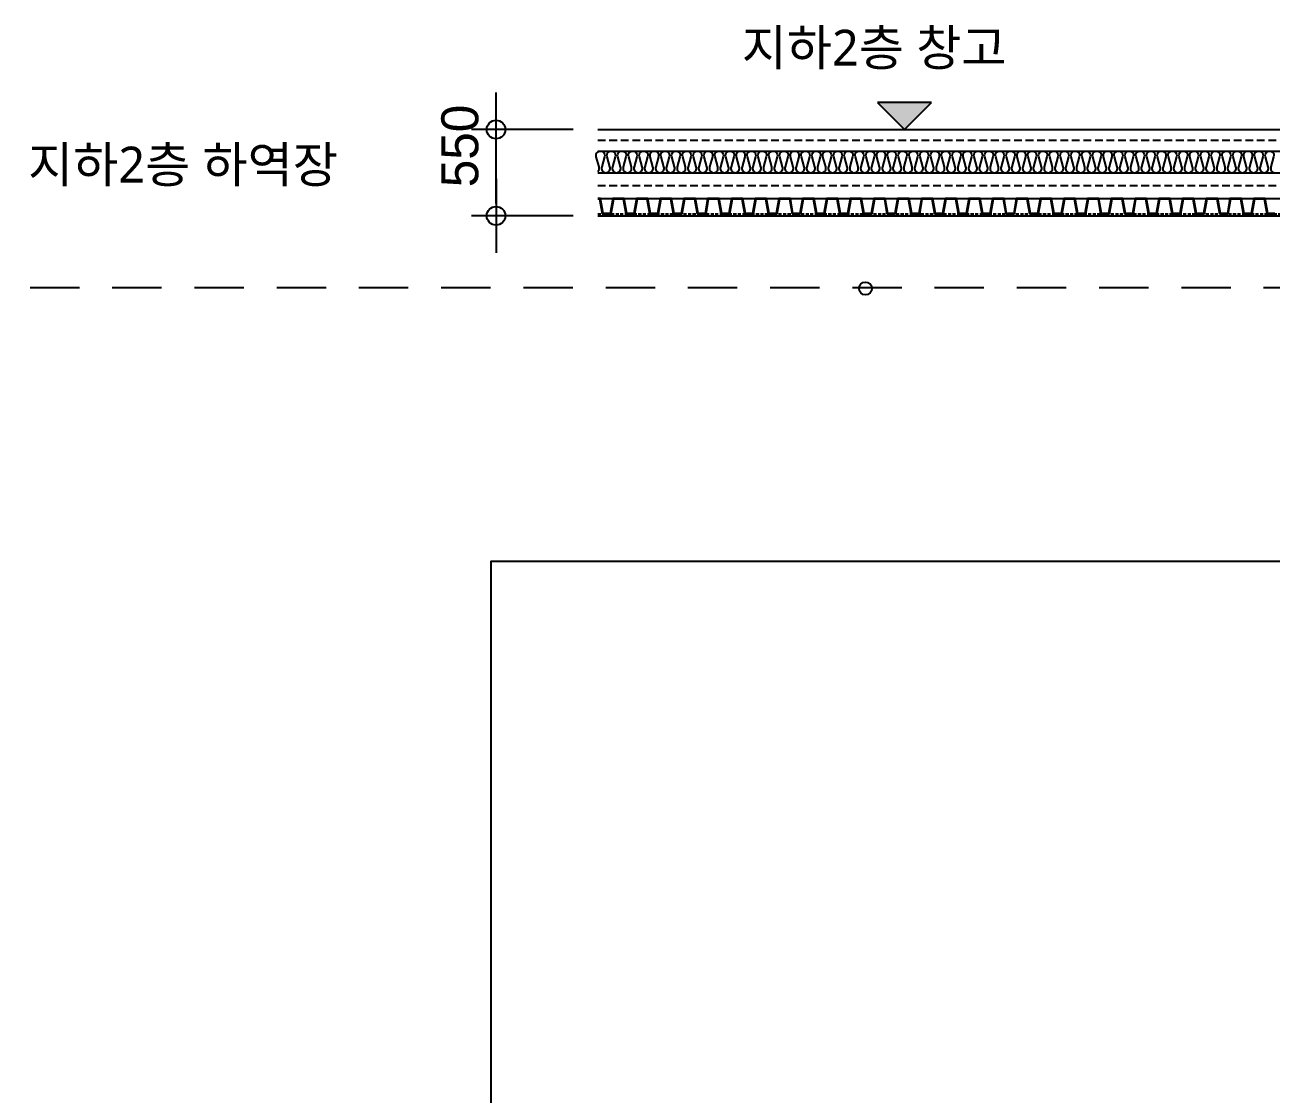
# Model space of a CAD drawing. Header units: millimetres. Extents: x 43194913 to 43467729, y 1104638 to 1280691.
# Drawn here: x 43199878 to 43230183, y 1245971 to 1271987 of the extents above; entities that cross this region are included whole.
import ezdxf
from ezdxf.enums import TextEntityAlignment as Align

# ---------------------------------------------------------------- set-up
doc = ezdxf.new("R2010")
doc.units = ezdxf.units.MM
doc.header["$LTSCALE"] = 1000
doc.header["$MEASUREMENT"] = 0
doc.header["$PDSIZE"] = -10
for name, pattern in [('-HID', [2.5, 1.5, -1]), ('HID', [2.2, 1.5, -0.7]), ('HIDDEN', [0.375, 0.25, -0.125])]:
    doc.linetypes.add(name, pattern=pattern)
doc.layers.get('0').update_dxf_attribs({"linetype": 'CONTINUOUS'})
doc.layers.get('Defpoints').update_dxf_attribs({"color": 171, "linetype": 'CONTINUOUS'})
for name, color, linetype in [('251', 251, 'CONTINUOUS'), ('AA-ELSC-PCN9', 9, 'CONTINUOUS'), ('CON', 2, 'CONTINUOUS'), ('ELE-8', 8, 'CONTINUOUS'), ('INSUL', 8, 'CONTINUOUS'), ('NDIM', 7, 'CONTINUOUS'), ('SYM', 7, 'CONTINUOUS'), ('TEXT(MIN)', 7, 'CONTINUOUS'), ('wire-meshes', 1, 'CONTINUOUS')]:
    doc.layers.add(name, color=color, linetype=linetype)
doc.layers.add('A-XXXX-SYMB', color=7, linetype='CONTINUOUS', lineweight=25)
doc.styles.add('CGS', font='cgse', dxfattribs={"bigfont": 'cgs'})
doc.styles.add('나눔바른고딕', font='NanumBarunGothic.ttf')
doc.dimstyles.new('NDIM 1200', dxfattribs={"dimscale": 500, "dimtxt": 3, "dimasz": 1, "dimexe": 2, "dimexo": 2, "dimgap": 1, "dimtad": 1, "dimdec": 0, "dimdsep": 46, "dimtxsty": 'CGS', "dimblk": 'DOT0', "dimcen": 1, "dimdle": 8, "dimclrd": 2, "dimclre": 2, "dimclrt": 2, "dimadec": 0, "dimazin": 0, "dimtfac": 1, "dimtdec": 0, "dimtix": 1, "dimtmove": 2, "dimatfit": 3, "dimldrblk": 'DOT0', "dimfxl": 1, "dimtolj": 1, "dimtzin": 0, "dimlwd": -1, "dimlwe": -1, "dimarcsym": 0})

# ---------------------------------------------------------------- blocks, each defined once
blk = doc.blocks.new('sdnjfknkdfgdfgdfg')
at = {"layer": 'Defpoints'}
blk.add_lwpolyline([(43933329.2, 1102264.7), (43706638.4, 1102264.7), (43706638.4, 1231339.6), (43933329.2, 1231339.6)], close=True, dxfattribs=at)
blk = doc.blocks.new('A$C7BEA6DB5')
at = {"layer": 'A-XXXX-SYMB'}
blk.add_hatch(color=256, dxfattribs=at).paths.add_polyline_path([(0, 0), (800.000008, 800.000008), (-800.000008, 800.000008)])
for p, q in [((-800.000008, 800.000008), (0, 0)), ((800.000008, 800.000008), (-800.000008, 800.000008)), ((0, 0), (800.000008, 800.000008))]:
    blk.add_line(p, q, dxfattribs=at)
blk = doc.blocks.new('DOT0')
blk.add_line((-3, 0), (3, 0))
at = {"color": 6}
blk.add_circle((0, 0), 0.75, dxfattribs=at)
blk = doc.blocks.new('*D46')
at = {"layer": 'Defpoints', "color": 0, "ltscale": 0.4, "transparency": 16777216}
for p in [(43211335, 1269442), (43213809, 1269442), (43213809, 1267342)]:
    blk.add_point(p, dxfattribs=at)
at = {"layer": 'NDIM', "ltscale": 0.4, "transparency": 16777216}
for p, q in [((43213209, 1269442), (43210735, 1269442)), ((43211335, 1267642), (43211335, 1269142)), ((43213209, 1267342), (43210735, 1267342))]:
    blk.add_line(p, q, dxfattribs=at)
at = {"layer": 'NDIM', "ltscale": 0.4, "transparency": 16777216, "xscale": 300, "yscale": 300, "zscale": 300}
for p, rotation in [((43211335, 1269442), 90), ((43211335, 1267342), 270)]:
    blk.add_blockref('DOT0', p, dxfattribs=dict(at, rotation=rotation))
at = {"layer": 'NDIM', "ltscale": 0.4, "transparency": 16777216, "insert": (43210460, 1269041), "char_height": 900, "attachment_point": 5, "rotation": 90, "style": 'CGS'}
blk.add_mtext('\\A1;550', dxfattribs=at)

msp = doc.modelspace()

# ---------------------------------------------------------------- linework, layer by layer
at = {"linetype": '-HID', "ltscale": 0.8}
msp.add_line((43253201.3, 1265591.7), (43199877.6, 1265591.7), dxfattribs=at)
at = {"layer": '251'}
msp.add_circle((43220319.6, 1265575), 156.2, dxfattribs=at)
at = {"layer": 'AA-ELSC-PCN9'}
for p, q in [((43213873.3, 1267761.8), (43213808.6, 1267761.8)), ((43213857.4, 1267743.8), (43213808.6, 1267743.8)), ((43213921.4, 1267383.6), (43213857.4, 1267743.8)), ((43213937.3, 1267401.6), (43213873.3, 1267761.8)), ((43214171.7, 1267761.8), (43214107.7, 1267401.6)), ((43214187.6, 1267743.8), (43214123.5, 1267383.6)), ((43214450.7, 1267761.8), (43214171.7, 1267761.8)), ((43214434.8, 1267743.8), (43214187.6, 1267743.8)), ((43214498.8, 1267383.6), (43214434.8, 1267743.8)), ((43214514.7, 1267401.6), (43214450.7, 1267761.8)), ((43214749.1, 1267761.8), (43214685.1, 1267401.6)), ((43214765, 1267743.8), (43214700.9, 1267383.6)), ((43215028, 1267761.8), (43214749.1, 1267761.8)), ((43215012.2, 1267743.8), (43214765, 1267743.8)), ((43215076.2, 1267383.6), (43215012.2, 1267743.8)), ((43215092.1, 1267401.6), (43215028, 1267761.8)), ((43215326.5, 1267761.8), (43215262.5, 1267401.6)), ((43215342.3, 1267743.8), (43215278.3, 1267383.6)), ((43215605.4, 1267761.8), (43215326.5, 1267761.8)), ((43215589.6, 1267743.8), (43215342.3, 1267743.8)), ((43215653.6, 1267383.6), (43215589.6, 1267743.8)), ((43215669.5, 1267401.6), (43215605.4, 1267761.8)), ((43215903.9, 1267761.8), (43215839.9, 1267401.6)), ((43215919.7, 1267743.8), (43215855.7, 1267383.6)), ((43216182.8, 1267761.8), (43215903.9, 1267761.8)), ((43216167, 1267743.8), (43215919.7, 1267743.8)), ((43216231, 1267383.6), (43216167, 1267743.8)), ((43216246.8, 1267401.6), (43216182.8, 1267761.8)), ((43216481.3, 1267761.8), (43216417.3, 1267401.6)), ((43216497.1, 1267743.8), (43216433.1, 1267383.6)), ((43216760.2, 1267761.8), (43216481.3, 1267761.8)), ((43216744.4, 1267743.8), (43216497.1, 1267743.8)), ((43216808.4, 1267383.6), (43216744.4, 1267743.8)), ((43216824.2, 1267401.6), (43216760.2, 1267761.8)), ((43217058.7, 1267761.8), (43216994.7, 1267401.6)), ((43217074.5, 1267743.8), (43217010.5, 1267383.6)), ((43217337.6, 1267761.8), (43217058.7, 1267761.8)), ((43217321.8, 1267743.8), (43217074.5, 1267743.8)), ((43217385.8, 1267383.6), (43217321.8, 1267743.8)), ((43217401.6, 1267401.6), (43217337.6, 1267761.8)), ((43217636.1, 1267761.8), (43217572.1, 1267401.6)), ((43217651.9, 1267743.8), (43217587.9, 1267383.6)), ((43217915, 1267761.8), (43217636.1, 1267761.8)), ((43217899.2, 1267743.8), (43217651.9, 1267743.8)), ((43217963.2, 1267383.6), (43217899.2, 1267743.8)), ((43217979, 1267401.6), (43217915, 1267761.8)), ((43218213.5, 1267761.8), (43218149.5, 1267401.6)), ((43218229.3, 1267743.8), (43218165.3, 1267383.6)), ((43218492.4, 1267761.8), (43218213.5, 1267761.8)), ((43218476.6, 1267743.8), (43218229.3, 1267743.8)), ((43218540.6, 1267383.6), (43218476.6, 1267743.8)), ((43218556.4, 1267401.6), (43218492.4, 1267761.8)), ((43218790.9, 1267761.8), (43218726.8, 1267401.6)), ((43218806.7, 1267743.8), (43218742.7, 1267383.6)), ((43219069.8, 1267761.8), (43218790.9, 1267761.8)), ((43219054, 1267743.8), (43218806.7, 1267743.8)), ((43219118, 1267383.6), (43219054, 1267743.8)), ((43219133.8, 1267401.6), (43219069.8, 1267761.8)), ((43219368.2, 1267761.8), (43219304.2, 1267401.6)), ((43219384.1, 1267743.8), (43219320.1, 1267383.6)), ((43219647.2, 1267761.8), (43219368.2, 1267761.8)), ((43219631.3, 1267743.8), (43219384.1, 1267743.8)), ((43219695.4, 1267383.6), (43219631.3, 1267743.8)), ((43219711.2, 1267401.6), (43219647.2, 1267761.8)), ((43219945.6, 1267761.8), (43219881.6, 1267401.6)), ((43219961.5, 1267743.8), (43219897.5, 1267383.6)), ((43220224.6, 1267761.8), (43219945.6, 1267761.8)), ((43220208.7, 1267743.8), (43219961.5, 1267743.8)), ((43220272.8, 1267383.6), (43220208.7, 1267743.8)), ((43220288.6, 1267401.6), (43220224.6, 1267761.8)), ((43220523, 1267761.8), (43220459, 1267401.6)), ((43220538.9, 1267743.8), (43220474.8, 1267383.6)), ((43220802, 1267761.8), (43220523, 1267761.8)), ((43220786.1, 1267743.8), (43220538.9, 1267743.8)), ((43220850.1, 1267383.6), (43220786.1, 1267743.8)), ((43220866, 1267401.6), (43220802, 1267761.8)), ((43221100.4, 1267761.8), (43221036.4, 1267401.6)), ((43221116.3, 1267743.8), (43221052.2, 1267383.6)), ((43221379.3, 1267761.8), (43221100.4, 1267761.8)), ((43221363.5, 1267743.8), (43221116.3, 1267743.8)), ((43221427.5, 1267383.6), (43221363.5, 1267743.8)), ((43221443.4, 1267401.6), (43221379.3, 1267761.8)), ((43221677.8, 1267761.8), (43221613.8, 1267401.6)), ((43221693.6, 1267743.8), (43221629.6, 1267383.6)), ((43221956.7, 1267761.8), (43221677.8, 1267761.8)), ((43221940.9, 1267743.8), (43221693.6, 1267743.8)), ((43222004.9, 1267383.6), (43221940.9, 1267743.8)), ((43222020.8, 1267401.6), (43221956.7, 1267761.8)), ((43222255.2, 1267761.8), (43222191.2, 1267401.6)), ((43222271, 1267743.8), (43222207, 1267383.6)), ((43222534.1, 1267761.8), (43222255.2, 1267761.8)), ((43222518.3, 1267743.8), (43222271, 1267743.8)), ((43222582.3, 1267383.6), (43222518.3, 1267743.8)), ((43222598.1, 1267401.6), (43222534.1, 1267761.8)), ((43222832.6, 1267761.8), (43222768.6, 1267401.6)), ((43222848.4, 1267743.8), (43222784.4, 1267383.6)), ((43223111.5, 1267761.8), (43222832.6, 1267761.8)), ((43223095.7, 1267743.8), (43222848.4, 1267743.8)), ((43223159.7, 1267383.6), (43223095.7, 1267743.8)), ((43223175.5, 1267401.6), (43223111.5, 1267761.8)), ((43223410, 1267761.8), (43223346, 1267401.6)), ((43223425.8, 1267743.8), (43223361.8, 1267383.6)), ((43223688.9, 1267761.8), (43223410, 1267761.8)), ((43223673.1, 1267743.8), (43223425.8, 1267743.8)), ((43223737.1, 1267383.6), (43223673.1, 1267743.8)), ((43223752.9, 1267401.6), (43223688.9, 1267761.8)), ((43223987.4, 1267761.8), (43223923.4, 1267401.6)), ((43224003.2, 1267743.8), (43223939.2, 1267383.6)), ((43224266.3, 1267761.8), (43223987.4, 1267761.8)), ((43224250.5, 1267743.8), (43224003.2, 1267743.8)), ((43224314.5, 1267383.6), (43224250.5, 1267743.8)), ((43224330.3, 1267401.6), (43224266.3, 1267761.8)), ((43224564.8, 1267761.8), (43224500.8, 1267401.6)), ((43224580.6, 1267743.8), (43224516.6, 1267383.6)), ((43224843.7, 1267761.8), (43224564.8, 1267761.8)), ((43224827.9, 1267743.8), (43224580.6, 1267743.8)), ((43224891.9, 1267383.6), (43224827.9, 1267743.8)), ((43224907.7, 1267401.6), (43224843.7, 1267761.8)), ((43225142.2, 1267761.8), (43225078.1, 1267401.6)), ((43225158, 1267743.8), (43225094, 1267383.6)), ((43225421.1, 1267761.8), (43225142.2, 1267761.8)), ((43225405.3, 1267743.8), (43225158, 1267743.8)), ((43225469.3, 1267383.6), (43225405.3, 1267743.8)), ((43225485.1, 1267401.6), (43225421.1, 1267761.8)), ((43225719.6, 1267761.8), (43225655.5, 1267401.6)), ((43225735.4, 1267743.8), (43225671.4, 1267383.6)), ((43225998.5, 1267761.8), (43225719.6, 1267761.8)), ((43225982.6, 1267743.8), (43225735.4, 1267743.8)), ((43226046.7, 1267383.6), (43225982.6, 1267743.8)), ((43226062.5, 1267401.6), (43225998.5, 1267761.8)), ((43226296.9, 1267761.8), (43226232.9, 1267401.6)), ((43226312.8, 1267743.8), (43226248.8, 1267383.6)), ((43226575.9, 1267761.8), (43226296.9, 1267761.8)), ((43226560, 1267743.8), (43226312.8, 1267743.8)), ((43226624.1, 1267383.6), (43226560, 1267743.8)), ((43226639.9, 1267401.6), (43226575.9, 1267761.8)), ((43226874.3, 1267761.8), (43226810.3, 1267401.6)), ((43226890.2, 1267743.8), (43226826.2, 1267383.6)), ((43227153.3, 1267761.8), (43226874.3, 1267761.8)), ((43227137.4, 1267743.8), (43226890.2, 1267743.8)), ((43227201.4, 1267383.6), (43227137.4, 1267743.8)), ((43227217.3, 1267401.6), (43227153.3, 1267761.8)), ((43227451.7, 1267761.8), (43227387.7, 1267401.6)), ((43227467.6, 1267743.8), (43227403.5, 1267383.6)), ((43227730.7, 1267761.8), (43227451.7, 1267761.8)), ((43227714.8, 1267743.8), (43227467.6, 1267743.8)), ((43227778.8, 1267383.6), (43227714.8, 1267743.8)), ((43227794.7, 1267401.6), (43227730.7, 1267761.8)), ((43228029.1, 1267761.8), (43227965.1, 1267401.6)), ((43228044.9, 1267743.8), (43227980.9, 1267383.6)), ((43228308, 1267761.8), (43228029.1, 1267761.8)), ((43228292.2, 1267743.8), (43228044.9, 1267743.8)), ((43228356.2, 1267383.6), (43228292.2, 1267743.8)), ((43228372.1, 1267401.6), (43228308, 1267761.8)), ((43228606.5, 1267761.8), (43228542.5, 1267401.6)), ((43228622.3, 1267743.8), (43228558.3, 1267383.6)), ((43228885.4, 1267761.8), (43228606.5, 1267761.8)), ((43228869.6, 1267743.8), (43228622.3, 1267743.8)), ((43228933.6, 1267383.6), (43228869.6, 1267743.8)), ((43228949.4, 1267401.6), (43228885.4, 1267761.8)), ((43229183.9, 1267761.8), (43229119.9, 1267401.6)), ((43229199.7, 1267743.8), (43229135.7, 1267383.6)), ((43229462.8, 1267761.8), (43229183.9, 1267761.8)), ((43229447, 1267743.8), (43229199.7, 1267743.8)), ((43229511, 1267383.6), (43229447, 1267743.8)), ((43229526.8, 1267401.6), (43229462.8, 1267761.8)), ((43229761.3, 1267761.8), (43229697.3, 1267401.6)), ((43229777.1, 1267743.8), (43229713.1, 1267383.6)), ((43230040.2, 1267761.8), (43229761.3, 1267761.8)), ((43230024.4, 1267743.8), (43229777.1, 1267743.8)), ((43230088.4, 1267383.6), (43230024.4, 1267743.8)), ((43230104.2, 1267401.6), (43230040.2, 1267761.8)), ((43214107.7, 1267401.6), (43213937.3, 1267401.6)), ((43214685.1, 1267401.6), (43214514.7, 1267401.6)), ((43215262.5, 1267401.6), (43215092.1, 1267401.6)), ((43215839.9, 1267401.6), (43215669.5, 1267401.6)), ((43216417.3, 1267401.6), (43216246.8, 1267401.6)), ((43216994.7, 1267401.6), (43216824.2, 1267401.6)), ((43217572.1, 1267401.6), (43217401.6, 1267401.6)), ((43218149.5, 1267401.6), (43217979, 1267401.6)), ((43218726.8, 1267401.6), (43218556.4, 1267401.6)), ((43219304.2, 1267401.6), (43219133.8, 1267401.6)), ((43219881.6, 1267401.6), (43219711.2, 1267401.6)), ((43220459, 1267401.6), (43220288.6, 1267401.6)), ((43221036.4, 1267401.6), (43220866, 1267401.6)), ((43221613.8, 1267401.6), (43221443.4, 1267401.6)), ((43222191.2, 1267401.6), (43222020.8, 1267401.6)), ((43222768.6, 1267401.6), (43222598.1, 1267401.6)), ((43223346, 1267401.6), (43223175.5, 1267401.6)), ((43223923.4, 1267401.6), (43223752.9, 1267401.6)), ((43224500.8, 1267401.6), (43224330.3, 1267401.6)), ((43225078.1, 1267401.6), (43224907.7, 1267401.6)), ((43225655.5, 1267401.6), (43225485.1, 1267401.6)), ((43226232.9, 1267401.6), (43226062.5, 1267401.6)), ((43226810.3, 1267401.6), (43226639.9, 1267401.6)), ((43227387.7, 1267401.6), (43227217.3, 1267401.6)), ((43227965.1, 1267401.6), (43227794.7, 1267401.6)), ((43228542.5, 1267401.6), (43228372.1, 1267401.6)), ((43229119.9, 1267401.6), (43228949.4, 1267401.6)), ((43229697.3, 1267401.6), (43229526.8, 1267401.6)), ((43230274.7, 1267401.6), (43230104.2, 1267401.6)), ((43214123.5, 1267383.6), (43213921.4, 1267383.6)), ((43214700.9, 1267383.6), (43214498.8, 1267383.6)), ((43215278.3, 1267383.6), (43215076.2, 1267383.6)), ((43215855.7, 1267383.6), (43215653.6, 1267383.6)), ((43216433.1, 1267383.6), (43216231, 1267383.6)), ((43217010.5, 1267383.6), (43216808.4, 1267383.6)), ((43217587.9, 1267383.6), (43217385.8, 1267383.6)), ((43218165.3, 1267383.6), (43217963.2, 1267383.6)), ((43218742.7, 1267383.6), (43218540.6, 1267383.6)), ((43219320.1, 1267383.6), (43219118, 1267383.6)), ((43219897.5, 1267383.6), (43219695.4, 1267383.6)), ((43220474.8, 1267383.6), (43220272.8, 1267383.6)), ((43221052.2, 1267383.6), (43220850.1, 1267383.6)), ((43221629.6, 1267383.6), (43221427.5, 1267383.6)), ((43222207, 1267383.6), (43222004.9, 1267383.6)), ((43222784.4, 1267383.6), (43222582.3, 1267383.6)), ((43223361.8, 1267383.6), (43223159.7, 1267383.6)), ((43223939.2, 1267383.6), (43223737.1, 1267383.6)), ((43224516.6, 1267383.6), (43224314.5, 1267383.6)), ((43225094, 1267383.6), (43224891.9, 1267383.6)), ((43225671.4, 1267383.6), (43225469.3, 1267383.6)), ((43226248.8, 1267383.6), (43226046.7, 1267383.6)), ((43226826.2, 1267383.6), (43226624.1, 1267383.6)), ((43227403.5, 1267383.6), (43227201.4, 1267383.6)), ((43227980.9, 1267383.6), (43227778.8, 1267383.6)), ((43228558.3, 1267383.6), (43228356.2, 1267383.6)), ((43229135.7, 1267383.6), (43228933.6, 1267383.6)), ((43229713.1, 1267383.6), (43229511, 1267383.6)), ((43230290.5, 1267383.6), (43230088.4, 1267383.6))]:
    msp.add_line(p, q, dxfattribs=at)
at = {"layer": 'CON', "color": 6, "linetype": 'ByBlock'}
for p, q in [((43213808.6, 1269441.8), (43253201.3, 1269441.8)), ((43213808.6, 1268916.8), (43253201.3, 1268916.8)), ((43213808.6, 1268391.8), (43253201.3, 1268391.8)), ((43213808.6, 1267761.8), (43253201.3, 1267761.8))]:
    msp.add_line(p, q, dxfattribs=at)
at = {"layer": 'CON', "ltscale": 5}
msp.add_line((43213808.6, 1267341.7), (43253201.3, 1267341.7), dxfattribs=at)
at = {"layer": 'Defpoints', "ltscale": 10000}
msp.add_lwpolyline([(43211212.7, 1258941.8), (43437903.4, 1258941.8), (43437903.4, 1129866.9), (43211212.7, 1129866.9)], close=True, dxfattribs=at)
at = {"layer": 'ELE-8', "linetype": 'HID', "ltscale": 0.05}
msp.add_lwpolyline([(43253201.3, 1267383.6), (43223281.9, 1267383.6), (43223281.9, 1267383.6), (43221690.1, 1267383.6), (43221690.1, 1267383.6), (43213808.6, 1267383.6)], dxfattribs=at)
at = {"layer": 'INSUL', "ltscale": 0.1}
msp.add_lwpolyline([(43213808.6, 1268416.7, 0.317826), (43213838.9, 1268534.1), (43213773.8, 1268774.5, -1.4491979), (43213970.1, 1268774.5), (43213905, 1268534.1, 0.5248557), (43214003.2, 1268391.8, 0.5248557), (43214101.4, 1268534.1), (43214036.3, 1268774.5, -1.4491979), (43214232.6, 1268774.5), (43214167.5, 1268534.1, 0.5248557), (43214265.7, 1268391.8, 0.5248557), (43214363.9, 1268534.1), (43214298.8, 1268774.5, -1.4491979), (43214495.1, 1268774.5), (43214430, 1268534.1, 0.5248557), (43214528.2, 1268391.8, 0.5248557), (43214626.4, 1268534.1), (43214561.3, 1268774.5, -1.4491979), (43214757.6, 1268774.5), (43214692.5, 1268534.1, 0.5248557), (43214790.7, 1268391.8, 0.5248557), (43214888.9, 1268534.1), (43214823.8, 1268774.5, -1.4491979), (43215020.1, 1268774.5), (43214955, 1268534.1, 0.5248557), (43215053.2, 1268391.8, 0.5248557), (43215151.4, 1268534.1), (43215086.3, 1268774.5, -1.4491979), (43215282.6, 1268774.5), (43215217.5, 1268534.1, 0.5248557), (43215315.7, 1268391.8, 0.5248557), (43215413.9, 1268534.1), (43215348.8, 1268774.5, -1.4491979), (43215545.1, 1268774.5), (43215480, 1268534.1, 0.5248557), (43215578.2, 1268391.8, 0.5248557), (43215676.4, 1268534.1), (43215611.3, 1268774.5, -1.4491979), (43215807.6, 1268774.5), (43215742.5, 1268534.1, 0.5248557), (43215840.7, 1268391.8, 0.5248557), (43215938.9, 1268534.1), (43215873.8, 1268774.5, -1.4491979), (43216070.1, 1268774.5), (43216005, 1268534.1, 0.5248557), (43216103.2, 1268391.8, 0.5248557), (43216201.4, 1268534.1), (43216136.3, 1268774.5, -1.4491979), (43216332.6, 1268774.5), (43216267.5, 1268534.1, 0.5248557), (43216365.7, 1268391.8, 0.5248557), (43216463.9, 1268534.1), (43216398.8, 1268774.5, -1.4491979), (43216595.1, 1268774.5), (43216530, 1268534.1, 0.5248557), (43216628.2, 1268391.8, 0.5248557), (43216726.4, 1268534.1), (43216661.3, 1268774.5, -1.4491979), (43216857.6, 1268774.5), (43216792.5, 1268534.1, 0.5248557), (43216890.7, 1268391.8, 0.5248557), (43216988.9, 1268534.1), (43216923.8, 1268774.5, -1.4491979), (43217120.1, 1268774.5), (43217055, 1268534.1, 0.5248557), (43217153.2, 1268391.8, 0.5248557), (43217251.4, 1268534.1), (43217186.3, 1268774.5, -1.4491979), (43217382.6, 1268774.5), (43217317.5, 1268534.1, 0.5248557), (43217415.7, 1268391.8, 0.5248557), (43217513.9, 1268534.1), (43217448.8, 1268774.5, -1.4491979), (43217645.1, 1268774.5), (43217580, 1268534.1, 0.5248557), (43217678.2, 1268391.8, 0.5248557), (43217776.4, 1268534.1), (43217711.3, 1268774.5, -1.4491979), (43217907.6, 1268774.5), (43217842.5, 1268534.1, 0.5248557), (43217940.7, 1268391.8, 0.5248557), (43218038.9, 1268534.1), (43217973.8, 1268774.5, -1.4491979), (43218170.1, 1268774.5), (43218105, 1268534.1, 0.5248557), (43218203.2, 1268391.8, 0.5248557), (43218301.4, 1268534.1), (43218236.3, 1268774.5, -1.4491979), (43218432.6, 1268774.5), (43218367.5, 1268534.1, 0.5248557), (43218465.7, 1268391.8, 0.5248557), (43218563.9, 1268534.1), (43218498.8, 1268774.5, -1.4491979), (43218695.1, 1268774.5), (43218630, 1268534.1, 0.5248557), (43218728.2, 1268391.8, 0.5248557), (43218826.4, 1268534.1), (43218761.3, 1268774.5, -1.4491979), (43218957.6, 1268774.5), (43218892.5, 1268534.1, 0.5248557), (43218990.7, 1268391.8, 0.5248557), (43219088.9, 1268534.1), (43219023.8, 1268774.5, -1.4491979), (43219220.1, 1268774.5), (43219155, 1268534.1, 0.5248557), (43219253.2, 1268391.8, 0.5248557), (43219351.4, 1268534.1), (43219286.3, 1268774.5, -1.4491979), (43219482.6, 1268774.5), (43219417.5, 1268534.1, 0.5248557), (43219515.7, 1268391.8, 0.5248557), (43219613.9, 1268534.1), (43219548.8, 1268774.5, -1.4491979), (43219745.1, 1268774.5), (43219680, 1268534.1, 0.5248557), (43219778.2, 1268391.8, 0.5248557), (43219876.4, 1268534.1), (43219811.3, 1268774.5, -1.4491979), (43220007.6, 1268774.5), (43219942.5, 1268534.1, 0.5248557), (43220040.7, 1268391.8, 0.5248557), (43220138.9, 1268534.1), (43220073.8, 1268774.5, -1.4491979), (43220270.1, 1268774.5), (43220205, 1268534.1, 0.5248557), (43220303.2, 1268391.8, 0.5248557), (43220401.4, 1268534.1), (43220336.3, 1268774.5, -1.4491979), (43220532.6, 1268774.5), (43220467.5, 1268534.1, 0.5248557), (43220565.7, 1268391.8, 0.5248557), (43220663.9, 1268534.1), (43220598.8, 1268774.5, -1.4491979), (43220795.1, 1268774.5), (43220730, 1268534.1, 0.5248557), (43220828.2, 1268391.8, 0.5248557), (43220926.4, 1268534.1), (43220861.3, 1268774.5, -1.4491979), (43221057.6, 1268774.5), (43220992.5, 1268534.1, 0.5248557), (43221090.7, 1268391.8, 0.5248557), (43221188.9, 1268534.1), (43221123.8, 1268774.5, -1.4491979), (43221320.1, 1268774.5), (43221255, 1268534.1, 0.5248557), (43221353.2, 1268391.8, 0.5248557), (43221451.4, 1268534.1), (43221386.3, 1268774.5, -1.4491979), (43221582.6, 1268774.5), (43221517.5, 1268534.1, 0.5248557), (43221615.7, 1268391.8, 0.5248557), (43221713.9, 1268534.1), (43221648.8, 1268774.5, -1.4491979), (43221845.1, 1268774.5), (43221780, 1268534.1, 0.5248557), (43221878.2, 1268391.8, 0.5248557), (43221976.4, 1268534.1), (43221911.3, 1268774.5, -1.4491979), (43222107.6, 1268774.5), (43222042.5, 1268534.1, 0.5248557), (43222140.7, 1268391.8, 0.5248557), (43222238.9, 1268534.1), (43222173.8, 1268774.5, -1.4491979), (43222370.1, 1268774.5), (43222305, 1268534.1, 0.5248557), (43222403.2, 1268391.8, 0.5248557), (43222501.4, 1268534.1), (43222436.3, 1268774.5, -1.4491979), (43222632.6, 1268774.5), (43222567.5, 1268534.1, 0.5248557), (43222665.7, 1268391.8, 0.5248557), (43222763.9, 1268534.1), (43222698.8, 1268774.5, -1.4491979), (43222895.1, 1268774.5), (43222830, 1268534.1, 0.5248557), (43222928.2, 1268391.8, 0.5248557), (43223026.4, 1268534.1), (43222961.3, 1268774.5, -1.4491979), (43223157.6, 1268774.5), (43223092.5, 1268534.1, 0.5248557), (43223190.7, 1268391.8, 0.5248557), (43223288.9, 1268534.1), (43223223.8, 1268774.5, -1.4491979), (43223420.1, 1268774.5), (43223355, 1268534.1, 0.5248557), (43223453.2, 1268391.8, 0.5248557), (43223551.4, 1268534.1), (43223486.3, 1268774.5, -1.4491979), (43223682.6, 1268774.5), (43223617.5, 1268534.1, 0.5248557), (43223715.7, 1268391.8, 0.5248557), (43223813.9, 1268534.1), (43223748.8, 1268774.5, -1.4491979), (43223945.1, 1268774.5), (43223880, 1268534.1, 0.5248557), (43223978.2, 1268391.8, 0.5248557), (43224076.4, 1268534.1), (43224011.3, 1268774.5, -1.4491979), (43224207.6, 1268774.5), (43224142.5, 1268534.1, 0.5248557), (43224240.7, 1268391.8, 0.5248557), (43224338.9, 1268534.1), (43224273.8, 1268774.5, -1.4491979), (43224470.1, 1268774.5), (43224405, 1268534.1, 0.5248557), (43224503.2, 1268391.8, 0.5248557), (43224601.4, 1268534.1), (43224536.3, 1268774.5, -1.4491979), (43224732.6, 1268774.5), (43224667.5, 1268534.1, 0.5248557), (43224765.7, 1268391.8, 0.5248557), (43224863.9, 1268534.1), (43224798.8, 1268774.5, -1.4491979), (43224995.1, 1268774.5), (43224930, 1268534.1, 0.5248557), (43225028.2, 1268391.8, 0.5248557), (43225126.4, 1268534.1), (43225061.3, 1268774.5, -1.4491979), (43225257.6, 1268774.5), (43225192.5, 1268534.1, 0.5248557), (43225290.7, 1268391.8, 0.5248557), (43225388.9, 1268534.1), (43225323.8, 1268774.5, -1.4491979), (43225520.1, 1268774.5), (43225455, 1268534.1, 0.5248557), (43225553.2, 1268391.8, 0.5248557), (43225651.4, 1268534.1), (43225586.3, 1268774.5, -1.4491979), (43225782.6, 1268774.5), (43225717.5, 1268534.1, 0.5248557), (43225815.7, 1268391.8, 0.5248557), (43225913.9, 1268534.1), (43225848.8, 1268774.5, -1.4491979), (43226045.1, 1268774.5), (43225980, 1268534.1, 0.5248557), (43226078.2, 1268391.8, 0.5248557), (43226176.4, 1268534.1), (43226111.3, 1268774.5, -1.4491979), (43226307.6, 1268774.5), (43226242.5, 1268534.1, 0.5248557), (43226340.7, 1268391.8, 0.5248557), (43226438.9, 1268534.1), (43226373.8, 1268774.5, -1.4491979), (43226570.1, 1268774.5), (43226505, 1268534.1, 0.5248557), (43226603.2, 1268391.8, 0.5248557), (43226701.4, 1268534.1), (43226636.3, 1268774.5, -1.4491979), (43226832.6, 1268774.5), (43226767.5, 1268534.1, 0.5248557), (43226865.7, 1268391.8, 0.5248557), (43226963.9, 1268534.1), (43226898.8, 1268774.5, -1.4491979), (43227095.1, 1268774.5), (43227030, 1268534.1, 0.5248557), (43227128.2, 1268391.8, 0.5248557), (43227226.4, 1268534.1), (43227161.3, 1268774.5, -1.4491979), (43227357.6, 1268774.5), (43227292.5, 1268534.1, 0.5248557), (43227390.7, 1268391.8, 0.5248557), (43227488.9, 1268534.1), (43227423.8, 1268774.5, -1.4491979), (43227620.1, 1268774.5), (43227555, 1268534.1, 0.5248557), (43227653.2, 1268391.8, 0.5248557), (43227751.4, 1268534.1), (43227686.3, 1268774.5, -1.4491979), (43227882.6, 1268774.5), (43227817.5, 1268534.1, 0.5248557), (43227915.7, 1268391.8, 0.5248557), (43228013.9, 1268534.1), (43227948.8, 1268774.5, -1.4491979), (43228145.1, 1268774.5), (43228080, 1268534.1, 0.5248557), (43228178.2, 1268391.8, 0.5248557), (43228276.4, 1268534.1), (43228211.3, 1268774.5, -1.4491979), (43228407.6, 1268774.5), (43228342.5, 1268534.1, 0.5248557), (43228440.7, 1268391.8, 0.5248557), (43228538.9, 1268534.1), (43228473.8, 1268774.5, -1.4491979), (43228670.1, 1268774.5), (43228605, 1268534.1, 0.5248557), (43228703.2, 1268391.8, 0.5248557), (43228801.4, 1268534.1), (43228736.3, 1268774.5, -1.4491979), (43228932.6, 1268774.5), (43228867.5, 1268534.1, 0.5248557), (43228965.7, 1268391.8, 0.5248557), (43229063.9, 1268534.1), (43228998.8, 1268774.5, -1.4491979), (43229195.1, 1268774.5), (43229130, 1268534.1, 0.5248557), (43229228.2, 1268391.8, 0.5248557), (43229326.4, 1268534.1), (43229261.3, 1268774.5, -1.4491979), (43229457.6, 1268774.5), (43229392.5, 1268534.1, 0.5248557), (43229490.7, 1268391.8, 0.5248557), (43229588.9, 1268534.1), (43229523.8, 1268774.5, -1.4491979), (43229720.1, 1268774.5), (43229655, 1268534.1, 0.5248557), (43229753.2, 1268391.8, 0.5248557), (43229851.4, 1268534.1), (43229786.3, 1268774.5, -1.4491979), (43229982.6, 1268774.5), (43229917.5, 1268534.1, 0.5248557), (43230015.7, 1268391.8, 0.5248557), (43230113.9, 1268534.1), (43230048.8, 1268774.5, -1.4491979), (43230245.1, 1268774.5), (43230180, 1268534.1, 0.5248557), (43230278.2, 1268391.8, 0.5248557)], format="xyb", dxfattribs=at)
at = {"layer": 'wire-meshes', "linetype": 'HIDDEN', "ltscale": 0.75}
for p, q in [((43213808.6, 1269179.3), (43253201.3, 1269179.3)), ((43213808.6, 1268076.8), (43253201.3, 1268076.8))]:
    msp.add_line(p, q, dxfattribs=at)

# ---------------------------------------------------------------- block references
at = {"ltscale": 10000}
msp.add_blockref('sdnjfknkdfgdfgdfg', (-495425.7, 27602.2), dxfattribs=at)
at = {"layer": 'SYM', "xscale": 0.8203125, "yscale": 0.8203125, "zscale": 0.8203125}
msp.add_blockref('A$C7BEA6DB5', (43221271.6, 1269441.8), dxfattribs=at)

# ---------------------------------------------------------------- texts
at = {"layer": 'TEXT(MIN)', "style": '나눔바른고딕'}
for s, p in [('지하2층 창고', (43217309.6, 1271433)), ('지하2층 하역장', (43199953.3, 1268587.6))]:
    msp.add_text(s, height=875, dxfattribs=at).set_placement(p, align=Align.MIDDLE_LEFT)

# ---------------------------------------------------------------- dimensions: what is measured, and where the dimension line sits
at = {"layer": 'NDIM', "ltscale": 0.4}
dim = msp.add_linear_dim(base=(43211335.3, 1269441.8), p1=(43213808.6, 1267341.7), p2=(43213808.6, 1269441.8), angle=90, text='550', dimstyle='NDIM 1200', override={"dimscale": 300, "dimclrd": 256, "dimclre": 256, "dimclrt": 256}, dxfattribs=at)
dim.commit()
dim.dimension.update_dxf_attribs({"geometry": '*D46', "text_midpoint": (43210460.3, 1269040.7), "dimtype": 160})

doc.saveas('drawing.dxf')
